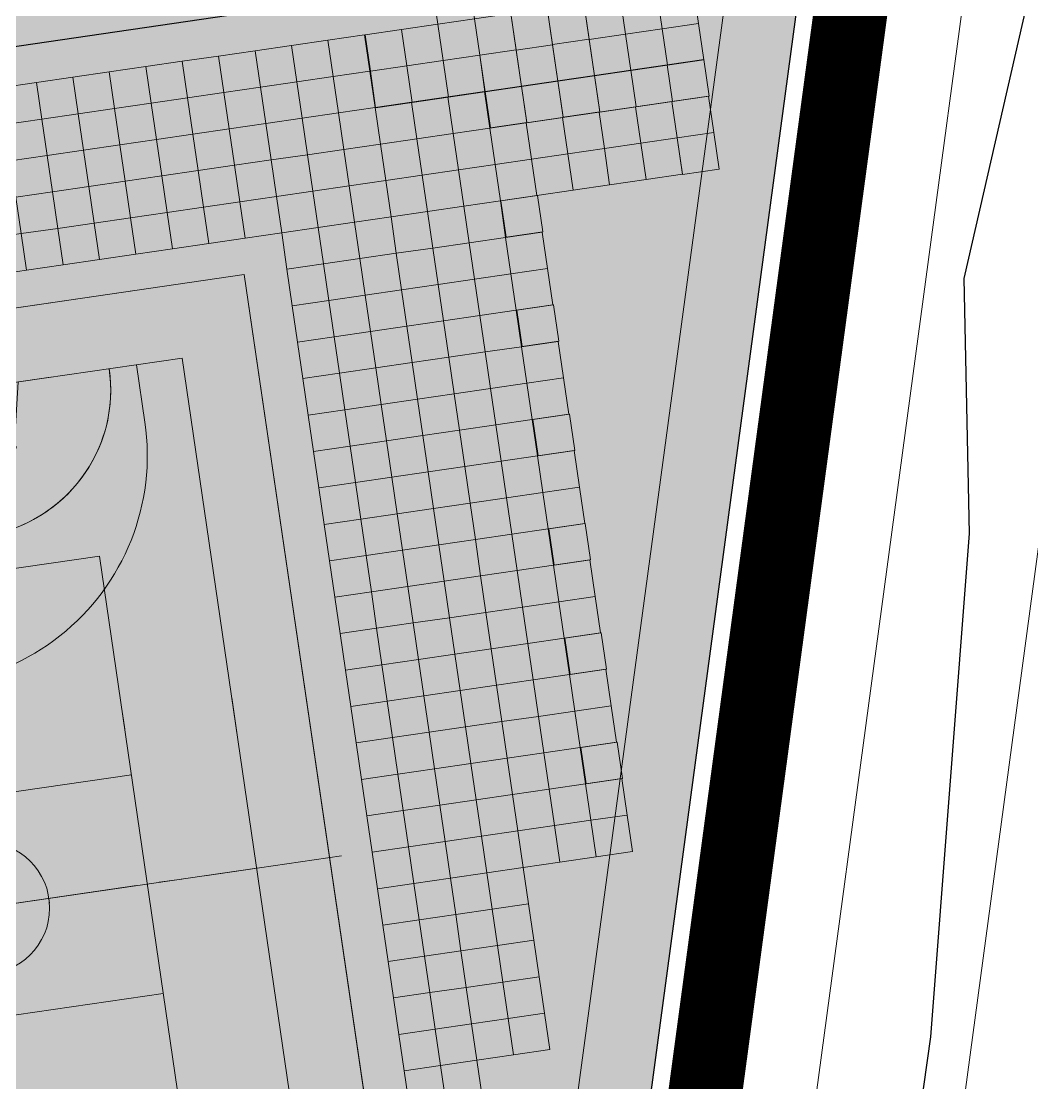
# Model space of a CAD drawing. Header units: metres. Extents: x 2 to 659295185, y -28 to 1124222152.
# Drawn here: x 658593.94 to 658621.41, y 1124484.71 to 1124513.57 of the extents above; entities that cross this region are included whole.
import ezdxf

# ---------------------------------------------------------------- set-up
doc = ezdxf.new("R2010")
doc.units = ezdxf.units.M
doc.header["$MEASUREMENT"] = 0
for name, pattern in [('ACAD_ISO05W100', [33, 24, -3, 0, -3, 0, -3]), ('CENTER2', [1.125, 0.75, -0.125, 0.125, -0.125]), ('DASHED', [0.75, 0.5, -0.25])]:
    doc.linetypes.add(name, pattern=pattern)
for name, color, linetype, lineweight in [('AT', 210, 'CONTINUOUS', 50), ('Canal Drenaje Existente', 162, 'CONTINUOUS', 20), ('Canchas', 7, 'CONTINUOUS', 9), ('Cerca concreto', 12, 'CONTINUOUS', 15), ('ESCUELA', 7, 'CONTINUOUS', 15)]:
    doc.layers.add(name, color=color, linetype=linetype, lineweight=lineweight)
doc.layers.add('CANAL', color=5, linetype='CONTINUOUS')
doc.layers.add('texto', color=255, linetype='CONTINUOUS')
doc.layers.add('parcela escuela', color=7, linetype='CONTINUOUS', lineweight=9, true_color=0xfffbf0)
doc.linetypes.add('FENCELINE2', pattern='A,0.25,-0.1,[132,ltypeshp.shx,S=0.1,R=0,X=-0.1,Y=0],-0.1,1', length=1.45)

# ---------------------------------------------------------------- blocks, each defined once
blk = doc.blocks.new('Escuela')
at = {"layer": 'ESCUELA', "color": 5, "lineweight": 30, "ltscale": 100}
blk.add_lwpolyline([(256529, 211515), (256529, 214315), (219129, 214316), (219128, 191506), (230758, 191506), (230759, 193916), (256529, 193915), (256529, 201615), (260129, 201615), (260129, 211515), (256529, 211515)], close=True, dxfattribs=at)
blk = doc.blocks.new('cancha 3')
at = {"layer": 'Canchas', "ltscale": 100, "true_color": 0x7bd1b5}
h = blk.add_hatch(color=123, dxfattribs=at)
h.paths.add_polyline_path([(656547.463, 1124241.66), (656579.463, 1124241.66), (656579.463, 1124222.66), (656547.463, 1124222.66)])
h.paths.add_polyline_path([(656549.463, 1124239.66), (656577.463, 1124239.66), (656577.463, 1124235.16), (656571.663, 1124233.96), (656571.663, 1124230.36), (656577.463, 1124229.16), (656577.463, 1124224.66), (656549.463, 1124224.66), (656549.463, 1124229.16), (656555.263, 1124230.36), (656555.263, 1124233.96), (656549.463, 1124235.16)], flags=16)
at = {"layer": 'Canchas', "lineweight": 100, "ltscale": 100, "true_color": 0xe79898}
h = blk.add_hatch(color=21, dxfattribs=at)
edge = h.paths.add_edge_path(flags=16)
edge.add_arc((656563.463, 1124232.16), 1.8, 0, 360)
edge = h.paths.add_edge_path()
edge.add_line((656549.463, 1124239.66), (656577.463, 1124239.66))
edge.add_line((656577.463, 1124239.66), (656577.463, 1124238.41))
edge.add_line((656577.463, 1124238.41), (656575.888, 1124238.41))
edge.add_arc((656575.888, 1124232.16), 6.25, 90, 270)
edge.add_line((656575.888, 1124225.91), (656577.463, 1124225.91))
edge.add_line((656577.463, 1124225.91), (656577.463, 1124224.66))
edge.add_line((656577.463, 1124224.66), (656549.463, 1124224.66))
edge.add_line((656549.463, 1124224.66), (656549.463, 1124225.91))
edge.add_line((656549.463, 1124225.91), (656551.038, 1124225.91))
edge.add_arc((656551.038, 1124232.16), 6.25, 270, 450)
edge.add_line((656551.038, 1124238.41), (656549.463, 1124238.41))
edge.add_line((656549.463, 1124238.41), (656549.463, 1124239.66))
at = {"layer": 'Canchas', "lineweight": 100, "ltscale": 100, "true_color": 0x57a5e5}
h = blk.add_hatch(color=153, dxfattribs=at)
edge = h.paths.add_edge_path()
edge.add_arc((656563.463, 1124232.16), 1.8, 0, 360)
edge = h.paths.add_edge_path()
edge.add_line((656549.463, 1124235.16), (656549.463, 1124238.41))
edge.add_line((656549.463, 1124238.41), (656551.038, 1124238.41))
edge.add_arc((656551.038, 1124232.16), 6.25, -90, 90, ccw=False)
edge.add_line((656551.038, 1124225.91), (656549.463, 1124225.91))
edge.add_line((656549.463, 1124225.91), (656549.463, 1124229.16))
edge.add_line((656549.463, 1124229.16), (656555.263, 1124230.36))
edge.add_line((656555.263, 1124230.36), (656555.263, 1124233.96))
edge.add_line((656555.263, 1124233.96), (656549.463, 1124235.16))
edge = h.paths.add_edge_path()
edge.add_line((656577.463, 1124235.16), (656577.463, 1124238.41))
edge.add_line((656577.463, 1124238.41), (656575.888, 1124238.41))
edge.add_arc((656575.888, 1124232.16), 6.25, 90, 270)
edge.add_line((656575.888, 1124225.91), (656577.463, 1124225.91))
edge.add_line((656577.463, 1124225.91), (656577.463, 1124229.16))
edge.add_line((656577.463, 1124229.16), (656571.663, 1124230.36))
edge.add_line((656571.663, 1124230.36), (656571.663, 1124233.96))
edge.add_line((656571.663, 1124233.96), (656577.463, 1124235.16))
at = {"layer": 'Canchas', "linetype": 'CENTER2', "ltscale": 5}
for p, q in [((656563.463, 1124241.985), (656563.463, 1124222.41)), ((656580.02, 1124232.16), (656546.843, 1124232.16))]:
    blk.add_line(p, q, dxfattribs=at)
at = {"layer": 'Canchas', "linetype": 'Continuous', "ltscale": 0.15}
for p, q in [((656547.463, 1124241.66), (656579.463, 1124241.66)), ((656547.463, 1124222.66), (656547.463, 1124241.66)), ((656579.463, 1124241.66), (656579.463, 1124222.66)), ((656579.463, 1124222.66), (656547.463, 1124222.66))]:
    blk.add_line(p, q, dxfattribs=at)
at = {"layer": 'Canchas', "color": 7, "ltscale": 100, "true_color": 0xffffff}
for p, q in [((656547.463, 1124241.66), (656579.463, 1124241.66)), ((656547.463, 1124222.66), (656547.463, 1124241.66)), ((656579.463, 1124241.66), (656579.463, 1124222.66)), ((656549.463, 1124239.66), (656577.463, 1124239.66)), ((656549.463, 1124224.66), (656549.463, 1124239.66)), ((656563.463, 1124239.66), (656563.463, 1124224.66)), ((656577.463, 1124239.66), (656577.463, 1124224.66)), ((656549.463, 1124238.41), (656551.038, 1124238.41)), ((656577.463, 1124238.41), (656575.888, 1124238.41)), ((656549.463, 1124235.16), (656555.263, 1124233.96)), ((656577.463, 1124235.16), (656571.663, 1124233.96)), ((656551.177, 1124234.805), (656551.187, 1124234.854)), ((656551.187, 1124234.854), (656551.236, 1124234.844)), ((656551.236, 1124234.844), (656551.226, 1124234.795)), ((656552.058, 1124234.623), (656552.068, 1124234.672)), ((656552.068, 1124234.672), (656552.46, 1124234.591)), ((656574.858, 1124234.672), (656574.466, 1124234.591)), ((656574.868, 1124234.623), (656574.858, 1124234.672)), ((656575.739, 1124234.854), (656575.69, 1124234.844)), ((656575.69, 1124234.844), (656575.701, 1124234.795)), ((656575.75, 1124234.805), (656575.739, 1124234.854)), ((656552.46, 1124234.591), (656552.45, 1124234.542)), ((656553.282, 1124234.369), (656553.292, 1124234.418)), ((656553.292, 1124234.418), (656553.341, 1124234.408)), ((656553.341, 1124234.408), (656553.331, 1124234.359)), ((656573.634, 1124234.418), (656573.585, 1124234.408)), ((656573.585, 1124234.408), (656573.595, 1124234.359)), ((656573.644, 1124234.369), (656573.634, 1124234.418)), ((656574.466, 1124234.591), (656574.476, 1124234.542)), ((656554.164, 1124234.187), (656554.174, 1124234.236)), ((656554.174, 1124234.236), (656554.223, 1124234.226)), ((656554.223, 1124234.226), (656554.213, 1124234.177)), ((656572.753, 1124234.236), (656572.704, 1124234.226)), ((656572.704, 1124234.226), (656572.714, 1124234.177)), ((656572.763, 1124234.187), (656572.753, 1124234.236)), ((656555.263, 1124233.96), (656555.263, 1124230.36)), ((656563.463, 1124233.96), (656563.596, 1124233.955)), ((656571.663, 1124233.96), (656571.533, 1124233.955)), ((656571.663, 1124233.96), (656571.663, 1124230.36)), ((656555.263, 1124230.36), (656549.463, 1124229.16)), ((656571.663, 1124230.36), (656577.463, 1124229.16)), ((656554.164, 1124230.132), (656554.174, 1124230.083)), ((656554.174, 1124230.083), (656554.223, 1124230.093)), ((656554.223, 1124230.093), (656554.213, 1124230.142)), ((656572.704, 1124230.093), (656572.714, 1124230.142)), ((656572.753, 1124230.083), (656572.704, 1124230.093)), ((656572.763, 1124230.132), (656572.753, 1124230.083)), ((656552.068, 1124229.648), (656552.46, 1124229.729)), ((656552.46, 1124229.729), (656552.45, 1124229.778)), ((656553.282, 1124229.95), (656553.292, 1124229.901)), ((656553.292, 1124229.901), (656553.341, 1124229.911)), ((656553.341, 1124229.911), (656553.331, 1124229.96)), ((656573.585, 1124229.911), (656573.595, 1124229.96)), ((656573.634, 1124229.901), (656573.585, 1124229.911)), ((656573.644, 1124229.95), (656573.634, 1124229.901)), ((656574.466, 1124229.729), (656574.476, 1124229.778)), ((656574.858, 1124229.648), (656574.466, 1124229.729)), ((656551.177, 1124229.514), (656551.187, 1124229.465)), ((656551.187, 1124229.465), (656551.236, 1124229.475)), ((656551.236, 1124229.475), (656551.226, 1124229.524)), ((656552.058, 1124229.696), (656552.068, 1124229.648)), ((656574.868, 1124229.696), (656574.858, 1124229.648)), ((656575.69, 1124229.475), (656575.701, 1124229.524)), ((656575.739, 1124229.465), (656575.69, 1124229.475)), ((656575.75, 1124229.514), (656575.739, 1124229.465)), ((656551.038, 1124225.91), (656549.463, 1124225.91)), ((656575.888, 1124225.91), (656577.463, 1124225.91)), ((656577.463, 1124224.66), (656549.463, 1124224.66)), ((656579.463, 1124222.66), (656547.463, 1124222.66))]:
    blk.add_line(p, q, dxfattribs=at)
at = {"layer": 'Canchas', "linetype": 'Continuous', "ltscale": 0.25}
for p, q in [((656549.463, 1124239.66), (656577.463, 1124239.66)), ((656549.463, 1124224.66), (656549.463, 1124239.66)), ((656563.463, 1124239.66), (656563.463, 1124224.66)), ((656577.463, 1124239.66), (656577.463, 1124224.66)), ((656575.888, 1124238.41), (656577.463, 1124238.41)), ((656554.463, 1124236.66), (656554.463, 1124227.66)), ((656554.463, 1124236.66), (656572.463, 1124236.66)), ((656560.463, 1124236.66), (656560.463, 1124227.66)), ((656566.463, 1124236.66), (656566.463, 1124227.66)), ((656572.463, 1124236.66), (656572.463, 1124227.66)), ((656555.263, 1124233.96), (656549.463, 1124235.16)), ((656571.663, 1124233.96), (656577.463, 1124235.16)), ((656551.187, 1124234.854), (656551.177, 1124234.805)), ((656551.187, 1124234.854), (656551.236, 1124234.844)), ((656551.236, 1124234.844), (656551.226, 1124234.795)), ((656552.068, 1124234.672), (656552.058, 1124234.623)), ((656552.068, 1124234.672), (656552.46, 1124234.591)), ((656574.858, 1124234.672), (656574.466, 1124234.591)), ((656574.858, 1124234.672), (656574.868, 1124234.623)), ((656575.739, 1124234.854), (656575.69, 1124234.844)), ((656575.69, 1124234.844), (656575.701, 1124234.795)), ((656575.739, 1124234.854), (656575.75, 1124234.805)), ((656552.46, 1124234.591), (656552.45, 1124234.542)), ((656553.292, 1124234.418), (656553.282, 1124234.369)), ((656553.292, 1124234.418), (656553.341, 1124234.408)), ((656553.341, 1124234.408), (656553.331, 1124234.359)), ((656573.634, 1124234.418), (656573.585, 1124234.408)), ((656573.585, 1124234.408), (656573.595, 1124234.359)), ((656573.634, 1124234.418), (656573.644, 1124234.369)), ((656574.466, 1124234.591), (656574.476, 1124234.542)), ((656554.174, 1124234.236), (656554.164, 1124234.187)), ((656554.174, 1124234.236), (656554.223, 1124234.226)), ((656554.223, 1124234.226), (656554.213, 1124234.177)), ((656572.753, 1124234.236), (656572.704, 1124234.226)), ((656572.704, 1124234.226), (656572.714, 1124234.177)), ((656572.753, 1124234.236), (656572.763, 1124234.187)), ((656555.263, 1124233.96), (656555.263, 1124230.36)), ((656571.663, 1124233.96), (656571.663, 1124230.36)), ((656553.463, 1124233.66), (656553.463, 1124230.66)), ((656573.463, 1124233.66), (656573.463, 1124230.66)), ((656549.463, 1124229.16), (656555.263, 1124230.36)), ((656577.463, 1124229.16), (656571.663, 1124230.36)), ((656554.174, 1124230.083), (656554.164, 1124230.132)), ((656554.174, 1124230.083), (656554.223, 1124230.093)), ((656554.223, 1124230.093), (656554.213, 1124230.142)), ((656572.704, 1124230.093), (656572.714, 1124230.142)), ((656572.753, 1124230.083), (656572.704, 1124230.093)), ((656572.753, 1124230.083), (656572.763, 1124230.132)), ((656552.068, 1124229.648), (656552.46, 1124229.729)), ((656552.46, 1124229.729), (656552.45, 1124229.778)), ((656553.292, 1124229.901), (656553.282, 1124229.95)), ((656553.292, 1124229.901), (656553.341, 1124229.911)), ((656553.341, 1124229.911), (656553.331, 1124229.96)), ((656573.585, 1124229.911), (656573.595, 1124229.96)), ((656573.634, 1124229.901), (656573.585, 1124229.911)), ((656573.634, 1124229.901), (656573.644, 1124229.95)), ((656574.466, 1124229.729), (656574.476, 1124229.778)), ((656574.858, 1124229.648), (656574.466, 1124229.729)), ((656551.187, 1124229.465), (656551.177, 1124229.514)), ((656551.187, 1124229.465), (656551.236, 1124229.475)), ((656551.236, 1124229.475), (656551.226, 1124229.524)), ((656552.068, 1124229.648), (656552.058, 1124229.696)), ((656574.858, 1124229.648), (656574.868, 1124229.696)), ((656575.69, 1124229.475), (656575.701, 1124229.524)), ((656575.739, 1124229.465), (656575.69, 1124229.475)), ((656575.739, 1124229.465), (656575.75, 1124229.514)), ((656554.463, 1124227.66), (656572.463, 1124227.66)), ((656551.038, 1124225.91), (656549.463, 1124225.91)), ((656575.888, 1124225.91), (656577.463, 1124225.91)), ((656577.463, 1124224.66), (656549.463, 1124224.66))]:
    blk.add_line(p, q, dxfattribs=at)
at = {"layer": 'Canchas', "ltscale": 100}
for p, q in [((656559.805, 1124239.66), (656558.779, 1124239.66)), ((656559.21, 1124236.66), (656558.779, 1124236.66)), ((656559.21, 1124236.66), (656558.779, 1124236.66)), ((656549.463, 1124236.051), (656549.463, 1124228.306)), ((656549.463, 1124233.792), (656549.463, 1124233.527)), ((656549.463, 1124232.21), (656549.463, 1124233.462)), ((656549.463, 1124233.01), (656549.463, 1124232.726)), ((656550.663, 1124233.01), (656550.663, 1124232.726)), ((656549.413, 1124232.16), (656548.376, 1124232.16)), ((656549.413, 1124232.16), (656548.376, 1124232.16)), ((656549.463, 1124232.11), (656549.463, 1124230.742)), ((656550.906, 1124232.16), (656551.171, 1124232.16)), ((656551.038, 1124232.292), (656551.038, 1124232.027)), ((656555.131, 1124232.16), (656555.396, 1124232.16)), ((656555.263, 1124232.292), (656555.263, 1124232.027)), ((656555.263, 1124232.11), (656555.263, 1124230.742)), ((656559.21, 1124227.66), (656558.779, 1124227.66)), ((656558.929, 1124227.66), (656558.979, 1124227.66)), ((656563.463, 1124227.61), (656563.463, 1124226.49)), ((656563.463, 1124227.61), (656563.463, 1124226.49)), ((656558.929, 1124224.66), (656558.979, 1124224.66))]:
    blk.add_line(p, q, dxfattribs=at)
at = {"layer": 'Canchas', "color": 1, "ltscale": 100, "true_color": 0xff1414}
for p, q in [((656549.463, 1124237.66), (656549.851, 1124237.641)), ((656577.463, 1124237.66), (656577.075, 1124237.641)), ((656553.463, 1124233.66), (656553.463, 1124230.66)), ((656573.463, 1124233.66), (656573.463, 1124230.66))]:
    blk.add_line(p, q, dxfattribs=at)
at = {"layer": 'Canchas', "color": 51, "ltscale": 100}
for p, q in [((656554.463, 1124236.66), (656572.463, 1124236.66)), ((656554.463, 1124227.66), (656554.463, 1124236.66)), ((656560.463, 1124236.66), (656560.463, 1124227.66)), ((656566.463, 1124236.66), (656566.463, 1124227.66)), ((656572.463, 1124236.66), (656572.463, 1124227.66)), ((656572.463, 1124227.66), (656554.463, 1124227.66))]:
    blk.add_line(p, q, dxfattribs=at)
at = {"layer": 'Canchas', "color": 7, "linetype": 'ACAD_ISO05W100', "lineweight": 30}
for p, q in [((656550.553, 1124231.26), (656550.553, 1124233.06)), ((656550.553, 1124233.06), (656550.663, 1124233.06)), ((656550.663, 1124233.06), (656550.663, 1124231.26)), ((656576.263, 1124233.06), (656576.263, 1124231.26)), ((656576.373, 1124233.06), (656576.263, 1124233.06)), ((656576.373, 1124231.26), (656576.373, 1124233.06)), ((656550.553, 1124231.26), (656550.663, 1124231.26)), ((656576.373, 1124231.26), (656576.263, 1124231.26))]:
    blk.add_line(p, q, dxfattribs=at)
at = {"layer": 'Canchas', "color": 0, "linetype": 'ByBlock', "lineweight": 30}
blk.add_line((656550.578, 1124232.741), (656550.748, 1124232.911), dxfattribs=at)
at = {"layer": 'Canchas', "color": 7, "linetype": 'ACAD_ISO05W100', "lineweight": 15}
for p, q in [((656550.193, 1124232.21), (656550.503, 1124232.412)), ((656550.215, 1124232.21), (656550.503, 1124232.396)), ((656550.503, 1124232.412), (656550.553, 1124232.412)), ((656550.503, 1124232.412), (656550.503, 1124232.21)), ((656550.553, 1124232.412), (656550.553, 1124232.21)), ((656576.424, 1124232.412), (656576.373, 1124232.412)), ((656576.373, 1124232.412), (656576.373, 1124232.21)), ((656576.424, 1124232.412), (656576.424, 1124232.21)), ((656576.733, 1124232.21), (656576.424, 1124232.412)), ((656576.711, 1124232.21), (656576.424, 1124232.396)), ((656549.012, 1124232.205), (656549.054, 1124232.205)), ((656549.012, 1124232.115), (656549.054, 1124232.115)), ((656549.054, 1124232.213), (656549.072, 1124232.213)), ((656549.054, 1124232.106), (656549.054, 1124232.213)), ((656549.054, 1124232.106), (656549.072, 1124232.106)), ((656549.072, 1124232.106), (656549.072, 1124232.213)), ((656549.072, 1124232.205), (656549.158, 1124232.205)), ((656549.158, 1124232.115), (656549.072, 1124232.115)), ((656549.158, 1124232.211), (656549.253, 1124232.211)), ((656549.158, 1124232.108), (656549.158, 1124232.211)), ((656549.158, 1124232.108), (656549.253, 1124232.108)), ((656549.253, 1124232.22), (656549.273, 1124232.22)), ((656549.253, 1124232.099), (656549.253, 1124232.22)), ((656549.273, 1124232.099), (656549.253, 1124232.099)), ((656549.273, 1124232.099), (656549.273, 1124232.22)), ((656549.273, 1124232.21), (656550.553, 1124232.21)), ((656549.463, 1124232.109), (656549.273, 1124232.109)), ((656549.463, 1124232.109), (656550.553, 1124232.109)), ((656550.193, 1124232.109), (656550.503, 1124231.901)), ((656550.218, 1124232.109), (656550.503, 1124231.923)), ((656550.503, 1124232.109), (656550.503, 1124231.901)), ((656550.553, 1124232.21), (656550.553, 1124232.109)), ((656550.553, 1124232.109), (656550.553, 1124231.901)), ((656550.663, 1124232.188), (656550.865, 1124232.303)), ((656550.663, 1124232.188), (656550.813, 1124232.188)), ((656550.663, 1124232.131), (656550.865, 1124232.016)), ((656550.663, 1124232.131), (656550.813, 1124232.131)), ((656550.684, 1124232.188), (656550.85, 1124232.283)), ((656550.684, 1124232.131), (656550.85, 1124232.037)), ((656576.263, 1124232.188), (656576.061, 1124232.303)), ((656576.263, 1124232.131), (656576.062, 1124232.016)), ((656576.242, 1124232.188), (656576.077, 1124232.283)), ((656576.242, 1124232.131), (656576.077, 1124232.037)), ((656576.263, 1124232.188), (656576.113, 1124232.188)), ((656576.263, 1124232.131), (656576.113, 1124232.131)), ((656576.373, 1124232.21), (656576.373, 1124232.109)), ((656577.653, 1124232.21), (656576.373, 1124232.21)), ((656576.373, 1124232.109), (656576.373, 1124231.901)), ((656577.463, 1124232.109), (656576.373, 1124232.109)), ((656576.424, 1124232.109), (656576.424, 1124231.901)), ((656576.708, 1124232.109), (656576.424, 1124231.923)), ((656576.733, 1124232.109), (656576.424, 1124231.901)), ((656577.463, 1124232.109), (656577.653, 1124232.109)), ((656577.673, 1124232.22), (656577.653, 1124232.22)), ((656577.653, 1124232.099), (656577.653, 1124232.22)), ((656577.653, 1124232.099), (656577.673, 1124232.099)), ((656577.673, 1124232.099), (656577.673, 1124232.22)), ((656577.768, 1124232.211), (656577.673, 1124232.211)), ((656577.768, 1124232.108), (656577.673, 1124232.108)), ((656577.768, 1124232.108), (656577.768, 1124232.211)), ((656577.854, 1124232.205), (656577.768, 1124232.205)), ((656577.768, 1124232.115), (656577.854, 1124232.115)), ((656577.872, 1124232.213), (656577.854, 1124232.213)), ((656577.854, 1124232.106), (656577.854, 1124232.213)), ((656577.872, 1124232.106), (656577.854, 1124232.106)), ((656577.872, 1124232.106), (656577.872, 1124232.213)), ((656577.915, 1124232.205), (656577.872, 1124232.205)), ((656577.915, 1124232.115), (656577.872, 1124232.115)), ((656550.503, 1124231.901), (656550.553, 1124231.901)), ((656576.424, 1124231.901), (656576.373, 1124231.901))]:
    blk.add_line(p, q, dxfattribs=at)
at = {"layer": 'Canchas', "color": 7, "ltscale": 100}
for p, q in [((656549.005, 1124232.145), (656549.005, 1124232.173)), ((656577.921, 1124232.145), (656577.921, 1124232.173))]:
    blk.add_line(p, q, dxfattribs=at)
at = {"layer": 'Canchas'}
blk.add_lwpolyline([(656547.463, 1124241.66), (656547.463, 1124222.66), (656579.463, 1124222.66), (656579.463, 1124241.66), (656547.463, 1124241.66)], dxfattribs=at)
at = {"layer": 'Canchas', "linetype": 'Continuous', "ltscale": 0.25}
blk.add_circle((656563.463, 1124232.16), 1.8, dxfattribs=at)
at = {"layer": 'Canchas', "color": 7, "linetype": 'ACAD_ISO05W100', "lineweight": 15}
for centre, radius in [((656551.038, 1124232.16), 0.225), ((656551.038, 1124232.16), 0.195), ((656575.888, 1124232.16), 0.225), ((656575.888, 1124232.16), 0.195)]:
    blk.add_circle(centre, radius, dxfattribs=at)
at = {"layer": 'Canchas', "linetype": 'Continuous', "ltscale": 0.25}
for centre, radius, start, end in [((656551.038, 1124232.16), 6.25, 270, 90), ((656575.888, 1124232.16), 6.25, 90, 270), ((656549.463, 1124233.66), 4, 0, 90), ((656577.463, 1124233.66), 4, 90, 180), ((656555.263, 1124232.16), 1.8, 270, 90), ((656571.663, 1124232.16), 1.8, 90, 270), ((656549.463, 1124230.66), 4, 270, 0), ((656577.463, 1124230.66), 4, 180, 270)]:
    blk.add_arc(centre, radius, start, end, dxfattribs=at)
at = {"layer": 'Canchas', "color": 7, "ltscale": 100, "true_color": 0xffffff}
for centre, radius, start, end in [((656551.038, 1124232.16), 6.25, 270, 90), ((656575.888, 1124232.16), 6.25, 90, 270), ((656563.463, 1124233.959), 0.000176, 87.8891, 92.1109), ((656571.663, 1124232.16), 1.8, 94.1503, 270)]:
    blk.add_arc(centre, radius, start, end, dxfattribs=at)
at = {"layer": 'Canchas', "color": 1, "ltscale": 100, "true_color": 0xff1414}
for centre, start, end in [((656549.463, 1124233.66), 0, 84.4369), ((656577.463, 1124233.66), 95.5631, 180), ((656549.463, 1124230.66), 270, 0), ((656577.463, 1124230.66), 180, 270)]:
    blk.add_arc(centre, 4, start, end, dxfattribs=at)
at = {"layer": 'Canchas', "color": 7, "linetype": 'ACAD_ISO05W100', "lineweight": 15}
for centre, start, end in [((656549.011, 1124232.16), 70.0164, 289.98), ((656549.029, 1124232.16), 109.98, 250.0164), ((656577.915, 1124232.16), 250.02, 109.9836), ((656577.898, 1124232.16), 289.9836, 70.02)]:
    blk.add_arc(centre, 0.0479, start, end, dxfattribs=at)

msp = doc.modelspace()

# ---------------------------------------------------------------- hatches: boundary and pattern name
at = {"layer": 'parcela escuela'}
msp.add_hatch(color=256, dxfattribs=at).paths.add_polyline_path([(658552.4267, 1124537.1015), (658587.0585, 1124542.1649), (658585.9011, 1124550.0807), (658620.5431, 1124555.1456), (658609.4592, 1124472.7001), (658560.0707, 1124465.4792), (658554.0868, 1124506.4069), (658554.4268, 1124523.4197)])

# ---------------------------------------------------------------- linework, layer by layer
at = {"layer": 'AT', "lineweight": 0}
msp.add_lwpolyline([(658080, 1124569), (658577, 1124637), (658591, 1124653), (658624, 1124658), (658628, 1124625), (658597, 1124395), (658115, 1124328), (658080, 1124569)], dxfattribs=at)
at = {"layer": 'CANAL', "linetype": 'Continuous', "elevation": 434.9918, "flags": 128}
msp.add_lwpolyline([(658663.719, 1124743.4855), (658657.3745, 1124709.579), (658655.8015, 1124685.514), (658651.9225, 1124663.63), (658644.3125, 1124624.143), (658633.7325, 1124568.505), (658619.5335, 1124506.584), (658619.6825, 1124499.654), (658618.6305, 1124485.989), (658611.0145, 1124431.908), (658603.9335, 1124402.626), (658601.2245, 1124397.505), (658598.7995, 1124396.1357)], dxfattribs=at)
at = {"layer": 'Canal Drenaje Existente', "color": 5, "elevation": 433.2399, "flags": 128}
for points in [[(658635.137, 1124630.2962), (658604.2743, 1124400.7306)], [(658639.1013, 1124629.7632), (658607.7871, 1124396.8391)]]:
    msp.add_lwpolyline(points, dxfattribs=at)
at = {"layer": 'Cerca concreto', "color": 12, "linetype": 'DASHED', "ltscale": 5, "const_width": 2, "elevation": 433.2399, "flags": 128}
msp.add_lwpolyline([(657991.502, 1124316.2048), (658045.3025, 1124325.2474), (658060.676, 1124327.6789), (658121.8661, 1124336.8046), (658142.429, 1124339.2598), (658225.3684, 1124349.265), (658261.6868, 1124353.8047), (658601.6327, 1124403.5068), (658632.5758, 1124633.6705)], dxfattribs=at)
at = {"layer": 'ESCUELA', "color": 1, "linetype": 'FENCELINE2', "lineweight": 30, "ltscale": 1.8, "elevation": 433.2399}
msp.add_lwpolyline([(658552.4267, 1124537.1015), (658587.0585, 1124542.1649), (658585.9011, 1124550.0807), (658620.5431, 1124555.1456), (658609.4592, 1124472.7001), (658560.0707, 1124465.4792), (658554.0868, 1124506.4069), (658554.4268, 1124523.4197), (658552.4267, 1124537.1015)], dxfattribs=at)
at = {"layer": 'ESCUELA', "color": 248, "linetype": 'Continuous', "ltscale": 0.4, "elevation": 433.2399, "flags": 128}
for points in [[(658606.2469, 1124513.6303), (658606.1024, 1124514.6198), (658605.1129, 1124514.4753), (658605.2574, 1124513.4858)], [(658611.3426, 1124513.3638), (658611.1981, 1124514.3533), (658610.2086, 1124514.2088), (658610.3531, 1124513.2193)], [(658612.3322, 1124513.5075), (658612.1877, 1124514.497), (658611.1982, 1124514.3525), (658611.3427, 1124513.363)], [(658609.3617, 1124513.0753), (658609.2172, 1124514.0648), (658608.2277, 1124513.9203), (658608.3722, 1124512.9308)], [(658610.3513, 1124513.219), (658610.2068, 1124514.2085), (658609.2173, 1124514.064), (658609.3618, 1124513.0745)], [(658607.3828, 1124512.7856), (658607.2383, 1124513.7751), (658606.2488, 1124513.6306), (658606.3932, 1124512.6411)], [(658608.3724, 1124512.9293), (658608.2279, 1124513.9188), (658607.2384, 1124513.7743), (658607.3829, 1124512.7848)], [(658605.4018, 1124512.4971), (658605.2573, 1124513.4866), (658604.2678, 1124513.3421), (658604.4123, 1124512.3526)], [(658606.3914, 1124512.6408), (658606.2469, 1124513.6303), (658605.2574, 1124513.4858), (658605.4019, 1124512.4963)], [(658612.4767, 1124512.518), (658612.3322, 1124513.5075), (658611.3427, 1124513.363), (658611.4872, 1124512.3735)], [(658603.4061, 1124512.2109), (658603.2616, 1124513.2004), (658602.2721, 1124513.0559), (658602.4166, 1124512.0664)], [(658604.4125, 1124512.3511), (658604.268, 1124513.3406), (658603.2785, 1124513.1961), (658603.423, 1124512.2066)], [(658610.4958, 1124512.2295), (658610.3513, 1124513.219), (658609.3618, 1124513.0745), (658609.5063, 1124512.085)], [(658611.4871, 1124512.3743), (658611.3426, 1124513.3638), (658610.3531, 1124513.2193), (658610.4976, 1124512.2298)], [(658601.4271, 1124511.9219), (658601.2826, 1124512.9114), (658600.2931, 1124512.7669), (658600.4376, 1124511.7774)], [(658602.4166, 1124512.0664), (658602.2721, 1124513.0559), (658601.2826, 1124512.9114), (658601.4271, 1124511.9219)], [(658608.5169, 1124511.9398), (658608.3724, 1124512.9293), (658607.3829, 1124512.7848), (658607.5273, 1124511.7953)], [(658609.5061, 1124512.0858), (658609.3617, 1124513.0753), (658608.3722, 1124512.9308), (658608.5166, 1124511.9413)], [(658599.4481, 1124511.6329), (658599.3036, 1124512.6224), (658598.3141, 1124512.478), (658598.4586, 1124511.4885)], [(658600.4376, 1124511.7774), (658600.2931, 1124512.7669), (658599.3036, 1124512.6224), (658599.4481, 1124511.6329)], [(658606.5359, 1124511.6513), (658606.3914, 1124512.6408), (658605.4019, 1124512.4963), (658605.5464, 1124511.5068)], [(658607.5272, 1124511.7961), (658607.3828, 1124512.7856), (658606.3932, 1124512.6411), (658606.5377, 1124511.6516)], [(658612.6203, 1124511.5344), (658612.4759, 1124512.5239), (658611.4864, 1124512.3794), (658611.6308, 1124511.3899)], [(658597.4691, 1124511.344), (658597.3246, 1124512.3335), (658596.3351, 1124512.189), (658596.4796, 1124511.1995)], [(658598.4586, 1124511.4885), (658598.3141, 1124512.478), (658597.3246, 1124512.3335), (658597.4691, 1124511.344)], [(658604.557, 1124511.3616), (658604.4125, 1124512.3511), (658603.423, 1124512.2066), (658603.5675, 1124511.2171)], [(658605.5463, 1124511.5075), (658605.4018, 1124512.4971), (658604.4123, 1124512.3526), (658604.5568, 1124511.3631)], [(658610.6394, 1124511.2459), (658610.4949, 1124512.2354), (658609.5054, 1124512.0909), (658609.6499, 1124511.1014)], [(658611.6307, 1124511.3906), (658611.4862, 1124512.3801), (658610.4967, 1124512.2356), (658610.6412, 1124511.2461)], [(658595.4901, 1124511.055), (658595.3456, 1124512.0445), (658594.3561, 1124511.9), (658594.5006, 1124510.9105)], [(658596.4796, 1124511.1995), (658596.3351, 1124512.189), (658595.3456, 1124512.0445), (658595.4901, 1124511.055)], [(658602.5611, 1124511.0769), (658602.4166, 1124512.0664), (658601.4271, 1124511.9219), (658601.5716, 1124510.9324)], [(658603.5506, 1124511.2214), (658603.4061, 1124512.2109), (658602.4166, 1124512.0664), (658602.5611, 1124511.0769)], [(658608.6605, 1124510.9562), (658608.516, 1124511.9457), (658607.5265, 1124511.8012), (658607.671, 1124510.8117)], [(658609.6498, 1124511.1021), (658609.5053, 1124512.0916), (658608.5158, 1124511.9471), (658608.6603, 1124510.9576)], [(658594.5006, 1124510.9105), (658594.3561, 1124511.9), (658593.3666, 1124511.7555), (658593.511, 1124510.766)], [(658600.5821, 1124510.7879), (658600.4376, 1124511.7774), (658599.4481, 1124511.6329), (658599.5926, 1124510.6434)], [(658601.5716, 1124510.9324), (658601.4271, 1124511.9219), (658600.4376, 1124511.7774), (658600.5821, 1124510.7879)], [(658606.6636, 1124510.6653), (658606.5191, 1124511.6548), (658605.5296, 1124511.5103), (658605.6741, 1124510.5208)], [(658607.6709, 1124510.8124), (658607.5264, 1124511.8019), (658606.5369, 1124511.6574), (658606.6814, 1124510.6679)], [(658598.6031, 1124510.4989), (658598.4586, 1124511.4885), (658597.4691, 1124511.344), (658597.6136, 1124510.3545)], [(658599.5926, 1124510.6434), (658599.4481, 1124511.6329), (658598.4586, 1124511.4885), (658598.6031, 1124510.4989)], [(658604.6846, 1124510.3764), (658604.5401, 1124511.3659), (658603.5506, 1124511.2214), (658603.6951, 1124510.2319)], [(658605.6741, 1124510.5208), (658605.5296, 1124511.5103), (658604.5401, 1124511.3659), (658604.6846, 1124510.3764)], [(658611.7575, 1124510.3985), (658611.613, 1124511.388), (658610.6235, 1124511.2435), (658610.768, 1124510.254)], [(658612.7471, 1124510.5423), (658612.6026, 1124511.5318), (658611.6131, 1124511.3873), (658611.7576, 1124510.3978)], [(658596.6241, 1124510.21), (658596.4796, 1124511.1995), (658595.4901, 1124511.055), (658595.6345, 1124510.0655)], [(658597.6136, 1124510.3545), (658597.4691, 1124511.344), (658596.4796, 1124511.1995), (658596.6241, 1124510.21)], [(658602.7056, 1124510.0874), (658602.5611, 1124511.0769), (658601.5716, 1124510.9324), (658601.7161, 1124509.9429)], [(658603.6951, 1124510.2319), (658603.5506, 1124511.2214), (658602.5611, 1124511.0769), (658602.7056, 1124510.0874)], [(658609.7765, 1124510.11), (658609.632, 1124511.0995), (658608.6425, 1124510.955), (658608.787, 1124509.9655)], [(658610.7661, 1124510.2538), (658610.6216, 1124511.2433), (658609.6321, 1124511.0988), (658609.7766, 1124510.1093)], [(658594.645, 1124509.921), (658594.5006, 1124510.9105), (658593.511, 1124510.766), (658593.6555, 1124509.7765)], [(658595.6345, 1124510.0655), (658595.4901, 1124511.055), (658594.5006, 1124510.9105), (658594.645, 1124509.921)], [(658600.7266, 1124509.7984), (658600.5821, 1124510.7879), (658599.5926, 1124510.6434), (658599.7371, 1124509.6539)], [(658601.7161, 1124509.9429), (658601.5716, 1124510.9324), (658600.5821, 1124510.7879), (658600.7266, 1124509.7984)], [(658607.7976, 1124509.8203), (658607.6531, 1124510.8098), (658606.6636, 1124510.6653), (658606.8081, 1124509.6758)], [(658608.7872, 1124509.9641), (658608.6427, 1124510.9536), (658607.6532, 1124510.8091), (658607.7977, 1124509.8196)], [(658598.7476, 1124509.5094), (658598.6031, 1124510.4989), (658597.6136, 1124510.3545), (658597.758, 1124509.365)], [(658599.7371, 1124509.6539), (658599.5926, 1124510.6434), (658598.6031, 1124510.4989), (658598.7476, 1124509.5094)], [(658605.8186, 1124509.5313), (658605.6741, 1124510.5208), (658604.6846, 1124510.3764), (658604.8291, 1124509.3868)], [(658606.8081, 1124509.6758), (658606.6636, 1124510.6653), (658605.6741, 1124510.5208), (658605.8186, 1124509.5313)], [(658612.8916, 1124509.5528), (658612.7471, 1124510.5423), (658611.7576, 1124510.3978), (658611.902, 1124509.4083)], [(658596.7685, 1124509.2205), (658596.6241, 1124510.21), (658595.6345, 1124510.0655), (658595.779, 1124509.076)], [(658597.758, 1124509.365), (658597.6136, 1124510.3545), (658596.6241, 1124510.21), (658596.7685, 1124509.2205)], [(658603.8396, 1124509.2424), (658603.6951, 1124510.2319), (658602.7056, 1124510.0874), (658602.8501, 1124509.0979)], [(658604.8291, 1124509.3868), (658604.6846, 1124510.3764), (658603.6951, 1124510.2319), (658603.8396, 1124509.2424)], [(658610.9106, 1124509.2643), (658610.7661, 1124510.2538), (658609.7766, 1124510.1093), (658609.9211, 1124509.1198)], [(658611.9019, 1124509.409), (658611.7575, 1124510.3985), (658610.768, 1124510.254), (658610.9124, 1124509.2645)], [(658594.7895, 1124508.9315), (658594.645, 1124509.921), (658593.6555, 1124509.7765), (658593.8, 1124508.787)], [(658595.779, 1124509.076), (658595.6345, 1124510.0655), (658594.645, 1124509.921), (658594.7895, 1124508.9315)], [(658601.8606, 1124508.9534), (658601.7161, 1124509.9429), (658600.7266, 1124509.7984), (658600.8711, 1124508.8089)], [(658602.8501, 1124509.0979), (658602.7056, 1124510.0874), (658601.7161, 1124509.9429), (658601.8606, 1124508.9534)], [(658608.9317, 1124508.9746), (658608.7872, 1124509.9641), (658607.7977, 1124509.8196), (658607.9422, 1124508.8301)], [(658609.921, 1124509.1205), (658609.7765, 1124510.11), (658608.787, 1124509.9655), (658608.9315, 1124508.976)], [(658599.8815, 1124508.6644), (658599.7371, 1124509.6539), (658598.7476, 1124509.5094), (658598.892, 1124508.5199)], [(658600.8711, 1124508.8089), (658600.7266, 1124509.7984), (658599.7371, 1124509.6539), (658599.8815, 1124508.6644)], [(658606.9526, 1124508.6863), (658606.8081, 1124509.6758), (658605.8186, 1124509.5313), (658605.9631, 1124508.5418)], [(658607.9421, 1124508.8308), (658607.7976, 1124509.8203), (658606.8081, 1124509.6758), (658606.9526, 1124508.6863)], [(658597.9025, 1124508.3755), (658597.758, 1124509.365), (658596.7685, 1124509.2205), (658596.913, 1124508.231)], [(658598.892, 1124508.5199), (658598.7476, 1124509.5094), (658597.758, 1124509.365), (658597.9025, 1124508.3755)], [(658604.9736, 1124508.3973), (658604.8291, 1124509.3868), (658603.8396, 1124509.2424), (658603.9841, 1124508.2529)], [(658605.9631, 1124508.5418), (658605.8186, 1124509.5313), (658604.8291, 1124509.3868), (658604.9736, 1124508.3973)], [(658595.9235, 1124508.0865), (658595.779, 1124509.076), (658594.7895, 1124508.9315), (658594.934, 1124507.942)], [(658596.913, 1124508.231), (658596.7685, 1124509.2205), (658595.779, 1124509.076), (658595.9235, 1124508.0865)], [(658602.9945, 1124508.1084), (658602.8501, 1124509.0979), (658601.8606, 1124508.9534), (658602.005, 1124507.9639)], [(658603.9841, 1124508.2529), (658603.8396, 1124509.2424), (658602.8501, 1124509.0979), (658602.9945, 1124508.1084)], [(658594.934, 1124507.942), (658594.7895, 1124508.9315), (658593.8, 1124508.787), (658593.9445, 1124507.7975)], [(658601.0155, 1124507.8194), (658600.8711, 1124508.8089), (658599.8815, 1124508.6644), (658600.026, 1124507.6749)], [(658602.005, 1124507.9639), (658601.8606, 1124508.9534), (658600.8711, 1124508.8089), (658601.0155, 1124507.8194)], [(658608.1043, 1124507.8439), (658607.9598, 1124508.8334), (658606.9703, 1124508.6889), (658607.1148, 1124507.6994)], [(658599.0365, 1124507.5304), (658598.892, 1124508.5199), (658597.9025, 1124508.3755), (658598.047, 1124507.3859)], [(658600.026, 1124507.6749), (658599.8815, 1124508.6644), (658598.892, 1124508.5199), (658599.0365, 1124507.5304)], [(658606.1076, 1124507.5523), (658605.9631, 1124508.5418), (658604.9736, 1124508.3973), (658605.118, 1124507.4078)], [(658607.0971, 1124507.6968), (658606.9526, 1124508.6863), (658605.9631, 1124508.5418), (658606.1076, 1124507.5523)], [(658597.0575, 1124507.2415), (658596.913, 1124508.231), (658595.9235, 1124508.0865), (658596.068, 1124507.097)], [(658598.047, 1124507.3859), (658597.9025, 1124508.3755), (658596.913, 1124508.231), (658597.0575, 1124507.2415)], [(658604.1285, 1124507.2633), (658603.9841, 1124508.2529), (658602.9945, 1124508.1084), (658603.139, 1124507.1189)], [(658605.118, 1124507.4078), (658604.9736, 1124508.3973), (658603.9841, 1124508.2529), (658604.1285, 1124507.2633)], [(658595.0785, 1124506.9525), (658594.934, 1124507.942), (658593.9445, 1124507.7975), (658594.089, 1124506.808)], [(658596.068, 1124507.097), (658595.9235, 1124508.0865), (658594.934, 1124507.942), (658595.0785, 1124506.9525)], [(658602.1495, 1124506.9744), (658602.005, 1124507.9639), (658601.0155, 1124507.8194), (658601.16, 1124506.8299)], [(658603.139, 1124507.1189), (658602.9945, 1124508.1084), (658602.005, 1124507.9639), (658602.1495, 1124506.9744)], [(658594.089, 1124506.808), (658593.9445, 1124507.7975), (658592.955, 1124507.653), (658593.0995, 1124506.6635)], [(658607.2415, 1124506.7073), (658607.0971, 1124507.6968), (658606.1076, 1124507.5523), (658606.252, 1124506.5628)], [(658608.2311, 1124506.8518), (658608.0866, 1124507.8413), (658607.0971, 1124507.6968), (658607.2415, 1124506.7073)], [(658605.2625, 1124506.4183), (658605.118, 1124507.4078), (658604.1285, 1124507.2633), (658604.273, 1124506.2738)], [(658606.252, 1124506.5628), (658606.1076, 1124507.5523), (658605.118, 1124507.4078), (658605.2625, 1124506.4183)], [(658603.2835, 1124506.1294), (658603.139, 1124507.1189), (658602.1495, 1124506.9744), (658602.294, 1124505.9849)], [(658604.273, 1124506.2738), (658604.1285, 1124507.2633), (658603.139, 1124507.1189), (658603.2835, 1124506.1294)], [(658602.294, 1124505.9849), (658602.1495, 1124506.9744), (658601.16, 1124506.8299), (658601.3045, 1124505.8404)], [(658608.3755, 1124505.8623), (658608.2311, 1124506.8518), (658607.2415, 1124506.7073), (658607.386, 1124505.7178)], [(658606.3965, 1124505.5733), (658606.252, 1124506.5628), (658605.2625, 1124506.4183), (658605.407, 1124505.4288)], [(658607.386, 1124505.7178), (658607.2415, 1124506.7073), (658606.252, 1124506.5628), (658606.3965, 1124505.5733)], [(658604.4175, 1124505.2843), (658604.273, 1124506.2738), (658603.2835, 1124506.1294), (658603.428, 1124505.1398)], [(658605.407, 1124505.4288), (658605.2625, 1124506.4183), (658604.273, 1124506.2738), (658604.4175, 1124505.2843)], [(658602.4385, 1124504.9954), (658602.294, 1124505.9849), (658601.3045, 1124505.8404), (658601.449, 1124504.8509)], [(658603.428, 1124505.1398), (658603.2835, 1124506.1294), (658602.294, 1124505.9849), (658602.4385, 1124504.9954)], [(658607.5305, 1124504.7283), (658607.386, 1124505.7178), (658606.3965, 1124505.5733), (658606.541, 1124504.5838)], [(658608.5378, 1124504.8754), (658608.3933, 1124505.8649), (658607.4038, 1124505.7204), (658607.5483, 1124504.7309)], [(658605.5515, 1124504.4393), (658605.407, 1124505.4288), (658604.4175, 1124505.2843), (658604.562, 1124504.2948)], [(658606.541, 1124504.5838), (658606.3965, 1124505.5733), (658605.407, 1124505.4288), (658605.5515, 1124504.4393)], [(658603.5725, 1124504.1503), (658603.428, 1124505.1398), (658602.4385, 1124504.9954), (658602.583, 1124504.0059)], [(658604.562, 1124504.2948), (658604.4175, 1124505.2843), (658603.428, 1124505.1398), (658603.5725, 1124504.1503)], [(658602.583, 1124504.0059), (658602.4385, 1124504.9954), (658601.449, 1124504.8509), (658601.5935, 1124503.8614)], [(658607.675, 1124503.7388), (658607.5305, 1124504.7283), (658606.541, 1124504.5838), (658606.6855, 1124503.5943)], [(658608.6645, 1124503.8833), (658608.52, 1124504.8728), (658607.5305, 1124504.7283), (658607.675, 1124503.7388)], [(658605.696, 1124503.4498), (658605.5515, 1124504.4393), (658604.562, 1124504.2948), (658604.7065, 1124503.3053)], [(658606.6855, 1124503.5943), (658606.541, 1124504.5838), (658605.5515, 1124504.4393), (658605.696, 1124503.4498)], [(658603.717, 1124503.1608), (658603.5725, 1124504.1503), (658602.583, 1124504.0059), (658602.7275, 1124503.0164)], [(658604.7065, 1124503.3053), (658604.562, 1124504.2948), (658603.5725, 1124504.1503), (658603.717, 1124503.1608)], [(658602.7275, 1124503.0164), (658602.583, 1124504.0059), (658601.5935, 1124503.8614), (658601.738, 1124502.8719)], [(658608.809, 1124502.8938), (658608.6645, 1124503.8833), (658607.675, 1124503.7388), (658607.8195, 1124502.7493)], [(658606.83, 1124502.6048), (658606.6855, 1124503.5943), (658605.696, 1124503.4498), (658605.8405, 1124502.4603)], [(658607.8195, 1124502.7493), (658607.675, 1124503.7388), (658606.6855, 1124503.5943), (658606.83, 1124502.6048)], [(658604.851, 1124502.3158), (658604.7065, 1124503.3053), (658603.717, 1124503.1608), (658603.8615, 1124502.1713)], [(658605.8405, 1124502.4603), (658605.696, 1124503.4498), (658604.7065, 1124503.3053), (658604.851, 1124502.3158)], [(658602.872, 1124502.0268), (658602.7275, 1124503.0164), (658601.738, 1124502.8719), (658601.8824, 1124501.8824)], [(658603.8615, 1124502.1713), (658603.717, 1124503.1608), (658602.7275, 1124503.0164), (658602.872, 1124502.0268)], [(658607.964, 1124501.7598), (658607.8195, 1124502.7493), (658606.83, 1124502.6048), (658606.9745, 1124501.6153)], [(658608.9712, 1124501.9068), (658608.8268, 1124502.8963), (658607.8372, 1124502.7519), (658607.9817, 1124501.7624)], [(658605.985, 1124501.4708), (658605.8405, 1124502.4603), (658604.851, 1124502.3158), (658604.9955, 1124501.3263)], [(658606.9745, 1124501.6153), (658606.83, 1124502.6048), (658605.8405, 1124502.4603), (658605.985, 1124501.4708)], [(658604.0059, 1124501.1818), (658603.8615, 1124502.1713), (658602.872, 1124502.0268), (658603.0164, 1124501.0373)], [(658604.9955, 1124501.3263), (658604.851, 1124502.3158), (658603.8615, 1124502.1713), (658604.0059, 1124501.1818)], [(658603.0164, 1124501.0373), (658602.872, 1124502.0268), (658601.8824, 1124501.8824), (658602.0269, 1124500.8929)], [(658609.098, 1124500.9147), (658608.9535, 1124501.9042), (658607.964, 1124501.7598), (658608.1085, 1124500.7703)], [(658607.119, 1124500.6258), (658606.9745, 1124501.6153), (658605.985, 1124501.4708), (658606.1294, 1124500.4813)], [(658608.1085, 1124500.7703), (658607.964, 1124501.7598), (658606.9745, 1124501.6153), (658607.119, 1124500.6258)], [(658605.1399, 1124500.3368), (658604.9955, 1124501.3263), (658604.0059, 1124501.1818), (658604.1504, 1124500.1923)], [(658606.1294, 1124500.4813), (658605.985, 1124501.4708), (658604.9955, 1124501.3263), (658605.1399, 1124500.3368)], [(658603.1609, 1124500.0478), (658603.0164, 1124501.0373), (658602.0269, 1124500.8929), (658602.1714, 1124499.9033)], [(658604.1504, 1124500.1923), (658604.0059, 1124501.1818), (658603.0164, 1124501.0373), (658603.1609, 1124500.0478)], [(658608.2529, 1124499.7807), (658608.1085, 1124500.7703), (658607.119, 1124500.6258), (658607.2634, 1124499.6363)], [(658609.2425, 1124499.9252), (658609.098, 1124500.9147), (658608.1085, 1124500.7703), (658608.2529, 1124499.7807)], [(658606.2739, 1124499.4918), (658606.1294, 1124500.4813), (658605.1399, 1124500.3368), (658605.2844, 1124499.3473)], [(658607.2634, 1124499.6363), (658607.119, 1124500.6258), (658606.1294, 1124500.4813), (658606.2739, 1124499.4918)], [(658604.2949, 1124499.2028), (658604.1504, 1124500.1923), (658603.1609, 1124500.0478), (658603.3054, 1124499.0583)], [(658605.2844, 1124499.3473), (658605.1399, 1124500.3368), (658604.1504, 1124500.1923), (658604.2949, 1124499.2028)], [(658603.3054, 1124499.0583), (658603.1609, 1124500.0478), (658602.1714, 1124499.9033), (658602.3159, 1124498.9138)], [(658609.4047, 1124498.9383), (658609.2602, 1124499.9278), (658608.2707, 1124499.7833), (658608.4152, 1124498.7938)], [(658607.4079, 1124498.6468), (658607.2634, 1124499.6363), (658606.2739, 1124499.4918), (658606.4184, 1124498.5023)], [(658608.3974, 1124498.7912), (658608.2529, 1124499.7807), (658607.2634, 1124499.6363), (658607.4079, 1124498.6468)], [(658605.4289, 1124498.3578), (658605.2844, 1124499.3473), (658604.2949, 1124499.2028), (658604.4394, 1124498.2133)], [(658606.4184, 1124498.5023), (658606.2739, 1124499.4918), (658605.2844, 1124499.3473), (658605.4289, 1124498.3578)], [(658603.4499, 1124498.0688), (658603.3054, 1124499.0583), (658602.3159, 1124498.9138), (658602.4604, 1124497.9243)], [(658604.4394, 1124498.2133), (658604.2949, 1124499.2028), (658603.3054, 1124499.0583), (658603.4499, 1124498.0688)], [(658608.5419, 1124497.8017), (658608.3974, 1124498.7912), (658607.4079, 1124498.6468), (658607.5524, 1124497.6573)], [(658609.5314, 1124497.9462), (658609.3869, 1124498.9357), (658608.3974, 1124498.7912), (658608.5419, 1124497.8017)], [(658606.5629, 1124497.5128), (658606.4184, 1124498.5023), (658605.4289, 1124498.3578), (658605.5734, 1124497.3683)], [(658607.5524, 1124497.6573), (658607.4079, 1124498.6468), (658606.4184, 1124498.5023), (658606.5629, 1124497.5128)], [(658604.5839, 1124497.2238), (658604.4394, 1124498.2133), (658603.4499, 1124498.0688), (658603.5944, 1124497.0793)], [(658605.5734, 1124497.3683), (658605.4289, 1124498.3578), (658604.4394, 1124498.2133), (658604.5839, 1124497.2238)], [(658603.5944, 1124497.0793), (658603.4499, 1124498.0688), (658602.4604, 1124497.9243), (658602.6049, 1124496.9348)], [(658608.6864, 1124496.8122), (658608.5419, 1124497.8017), (658607.5524, 1124497.6573), (658607.6969, 1124496.6677)], [(658609.6759, 1124496.9567), (658609.5314, 1124497.9462), (658608.5419, 1124497.8017), (658608.6864, 1124496.8122)], [(658606.7074, 1124496.5233), (658606.5629, 1124497.5128), (658605.5734, 1124497.3683), (658605.7179, 1124496.3788)], [(658607.6969, 1124496.6677), (658607.5524, 1124497.6573), (658606.5629, 1124497.5128), (658606.7074, 1124496.5233)], [(658604.7284, 1124496.2343), (658604.5839, 1124497.2238), (658603.5944, 1124497.0793), (658603.7389, 1124496.0898)], [(658605.7179, 1124496.3788), (658605.5734, 1124497.3683), (658604.5839, 1124497.2238), (658604.7284, 1124496.2343)], [(658603.7389, 1124496.0898), (658603.5944, 1124497.0793), (658602.6049, 1124496.9348), (658602.7494, 1124495.9453)], [(658609.8382, 1124495.9698), (658609.6937, 1124496.9593), (658608.7042, 1124496.8148), (658608.8486, 1124495.8253)], [(658607.8414, 1124495.6782), (658607.6969, 1124496.6677), (658606.7074, 1124496.5233), (658606.8519, 1124495.5338)], [(658608.8309, 1124495.8227), (658608.6864, 1124496.8122), (658607.6969, 1124496.6677), (658607.8414, 1124495.6782)], [(658605.8624, 1124495.3893), (658605.7179, 1124496.3788), (658604.7284, 1124496.2343), (658604.8729, 1124495.2448)], [(658606.8519, 1124495.5338), (658606.7074, 1124496.5233), (658605.7179, 1124496.3788), (658605.8624, 1124495.3893)], [(658603.8834, 1124495.1003), (658603.7389, 1124496.0898), (658602.7494, 1124495.9453), (658602.8938, 1124494.9558)], [(658604.8729, 1124495.2448), (658604.7284, 1124496.2343), (658603.7389, 1124496.0898), (658603.8834, 1124495.1003)], [(658608.9754, 1124494.8332), (658608.8309, 1124495.8227), (658607.8414, 1124495.6782), (658607.9859, 1124494.6887)], [(658609.9649, 1124494.9777), (658609.8204, 1124495.9672), (658608.8309, 1124495.8227), (658608.9754, 1124494.8332)], [(658606.9964, 1124494.5442), (658606.8519, 1124495.5338), (658605.8624, 1124495.3893), (658606.0069, 1124494.3998)], [(658607.9859, 1124494.6887), (658607.8414, 1124495.6782), (658606.8519, 1124495.5338), (658606.9964, 1124494.5442)], [(658605.0173, 1124494.2553), (658604.8729, 1124495.2448), (658603.8834, 1124495.1003), (658604.0278, 1124494.1108)], [(658606.0069, 1124494.3998), (658605.8624, 1124495.3893), (658604.8729, 1124495.2448), (658605.0173, 1124494.2553)], [(658604.0278, 1124494.1108), (658603.8834, 1124495.1003), (658602.8938, 1124494.9558), (658603.0383, 1124493.9663)], [(658610.1094, 1124493.9882), (658609.9649, 1124494.9777), (658608.9754, 1124494.8332), (658609.1199, 1124493.8437)], [(658608.1304, 1124493.6992), (658607.9859, 1124494.6887), (658606.9964, 1124494.5442), (658607.1408, 1124493.5547)], [(658609.1199, 1124493.8437), (658608.9754, 1124494.8332), (658607.9859, 1124494.6887), (658608.1304, 1124493.6992)], [(658606.1513, 1124493.4103), (658606.0069, 1124494.3998), (658605.0173, 1124494.2553), (658605.1618, 1124493.2658)], [(658607.1408, 1124493.5547), (658606.9964, 1124494.5442), (658606.0069, 1124494.3998), (658606.1513, 1124493.4103)], [(658604.1723, 1124493.1213), (658604.0278, 1124494.1108), (658603.0383, 1124493.9663), (658603.1828, 1124492.9768)], [(658605.1618, 1124493.2658), (658605.0173, 1124494.2553), (658604.0278, 1124494.1108), (658604.1723, 1124493.1213)], [(658609.2643, 1124492.8542), (658609.1199, 1124493.8437), (658608.1304, 1124493.6992), (658608.2748, 1124492.7097)], [(658610.2716, 1124493.0013), (658610.1271, 1124493.9908), (658609.1376, 1124493.8463), (658609.2821, 1124492.8568)], [(658607.2853, 1124492.5652), (658607.1408, 1124493.5547), (658606.1513, 1124493.4103), (658606.2958, 1124492.4207)], [(658608.2748, 1124492.7097), (658608.1304, 1124493.6992), (658607.1408, 1124493.5547), (658607.2853, 1124492.5652)], [(658605.3063, 1124492.2763), (658605.1618, 1124493.2658), (658604.1723, 1124493.1213), (658604.3168, 1124492.1318)], [(658606.2958, 1124492.4207), (658606.1513, 1124493.4103), (658605.1618, 1124493.2658), (658605.3063, 1124492.2763)], [(658604.3168, 1124492.1318), (658604.1723, 1124493.1213), (658603.1828, 1124492.9768), (658603.3273, 1124491.9873)], [(658610.3983, 1124492.0092), (658610.2539, 1124492.9987), (658609.2643, 1124492.8542), (658609.4088, 1124491.8647)], [(658608.4193, 1124491.7202), (658608.2748, 1124492.7097), (658607.2853, 1124492.5652), (658607.4298, 1124491.5757)], [(658609.4088, 1124491.8647), (658609.2643, 1124492.8542), (658608.2748, 1124492.7097), (658608.4193, 1124491.7202)], [(658606.4403, 1124491.4312), (658606.2958, 1124492.4207), (658605.3063, 1124492.2763), (658605.4508, 1124491.2868)], [(658607.4298, 1124491.5757), (658607.2853, 1124492.5652), (658606.2958, 1124492.4207), (658606.4403, 1124491.4312)], [(658604.4613, 1124491.1423), (658604.3168, 1124492.1318), (658603.3273, 1124491.9873), (658603.4718, 1124490.9978)], [(658605.4508, 1124491.2868), (658605.3063, 1124492.2763), (658604.3168, 1124492.1318), (658604.4613, 1124491.1423)], [(658609.5533, 1124490.8752), (658609.4088, 1124491.8647), (658608.4193, 1124491.7202), (658608.5638, 1124490.7307)], [(658610.5428, 1124491.0197), (658610.3983, 1124492.0092), (658609.4088, 1124491.8647), (658609.5533, 1124490.8752)], [(658607.5743, 1124490.5862), (658607.4298, 1124491.5757), (658606.4403, 1124491.4312), (658606.5848, 1124490.4417)], [(658608.5638, 1124490.7307), (658608.4193, 1124491.7202), (658607.4298, 1124491.5757), (658607.5743, 1124490.5862)], [(658605.5953, 1124490.2972), (658605.4508, 1124491.2868), (658604.4613, 1124491.1423), (658604.6058, 1124490.1528)], [(658606.5848, 1124490.4417), (658606.4403, 1124491.4312), (658605.4508, 1124491.2868), (658605.5953, 1124490.2972)], [(658604.6058, 1124490.1528), (658604.4613, 1124491.1423), (658603.4718, 1124490.9978), (658603.6163, 1124490.0083)], [(658607.7188, 1124489.5967), (658607.5743, 1124490.5862), (658606.5848, 1124490.4417), (658606.7293, 1124489.4522)], [(658605.7398, 1124489.3077), (658605.5953, 1124490.2972), (658604.6058, 1124490.1528), (658604.7503, 1124489.1633)], [(658606.7293, 1124489.4522), (658606.5848, 1124490.4417), (658605.5953, 1124490.2972), (658605.7398, 1124489.3077)], [(658604.7503, 1124489.1633), (658604.6058, 1124490.1528), (658603.6163, 1124490.0083), (658603.7608, 1124489.0188)], [(658606.8738, 1124488.4627), (658606.7293, 1124489.4522), (658605.7398, 1124489.3077), (658605.8843, 1124488.3182)], [(658607.8633, 1124488.6072), (658607.7188, 1124489.5967), (658606.7293, 1124489.4522), (658606.8738, 1124488.4627)], [(658604.8948, 1124488.1737), (658604.7503, 1124489.1633), (658603.7608, 1124489.0188), (658603.9052, 1124488.0293)], [(658605.8843, 1124488.3182), (658605.7398, 1124489.3077), (658604.7503, 1124489.1633), (658604.8948, 1124488.1737)], [(658608.0078, 1124487.6177), (658607.8633, 1124488.6072), (658606.8738, 1124488.4627), (658607.0183, 1124487.4732)], [(658606.0287, 1124487.3287), (658605.8843, 1124488.3182), (658604.8948, 1124488.1737), (658605.0392, 1124487.1842)], [(658607.0183, 1124487.4732), (658606.8738, 1124488.4627), (658605.8843, 1124488.3182), (658606.0287, 1124487.3287)], [(658605.0392, 1124487.1842), (658604.8948, 1124488.1737), (658603.9052, 1124488.0293), (658604.0497, 1124487.0398)], [(658607.1627, 1124486.4837), (658607.0183, 1124487.4732), (658606.0287, 1124487.3287), (658606.1732, 1124486.3392)], [(658608.1522, 1124486.6282), (658608.0078, 1124487.6177), (658607.0183, 1124487.4732), (658607.1627, 1124486.4837)], [(658605.1837, 1124486.1947), (658605.0392, 1124487.1842), (658604.0497, 1124487.0398), (658604.1942, 1124486.0502)], [(658606.1732, 1124486.3392), (658606.0287, 1124487.3287), (658605.0392, 1124487.1842), (658605.1837, 1124486.1947)], [(658608.2967, 1124485.6387), (658608.1522, 1124486.6282), (658607.1627, 1124486.4837), (658607.3072, 1124485.4942)], [(658606.3177, 1124485.3497), (658606.1732, 1124486.3392), (658605.1837, 1124486.1947), (658605.3282, 1124485.2052)], [(658607.3072, 1124485.4942), (658607.1627, 1124486.4837), (658606.1732, 1124486.3392), (658606.3177, 1124485.3497)], [(658605.3282, 1124485.2052), (658605.1837, 1124486.1947), (658604.1942, 1124486.0502), (658604.3387, 1124485.0607)], [(658605.4727, 1124484.2157), (658605.3282, 1124485.2052), (658604.3387, 1124485.0607), (658604.4832, 1124484.0712)], [(658606.4622, 1124484.3602), (658606.3177, 1124485.3497), (658605.3282, 1124485.2052), (658605.4727, 1124484.2157)]]:
    msp.add_lwpolyline(points, close=True, dxfattribs=at)

# ---------------------------------------------------------------- block references
at = {"layer": 'ESCUELA', "color": 9, "lineweight": 15, "ltscale": 100, "true_color": 0xc2c2c2, "xscale": -0.001, "yscale": 0.001, "zscale": 0.001, "rotation": 188.320151876244}
msp.add_blockref('Escuela', (658315.8531, 1124688.8239, 433.2399), dxfattribs=at)
at = {"layer": 'texto', "color": 2, "rotation": 278.318928928087}
msp.add_blockref('cancha 3', (-548803.7633, 1611487.2141, 433.2399), dxfattribs=at)

doc.saveas('drawing.dxf')
